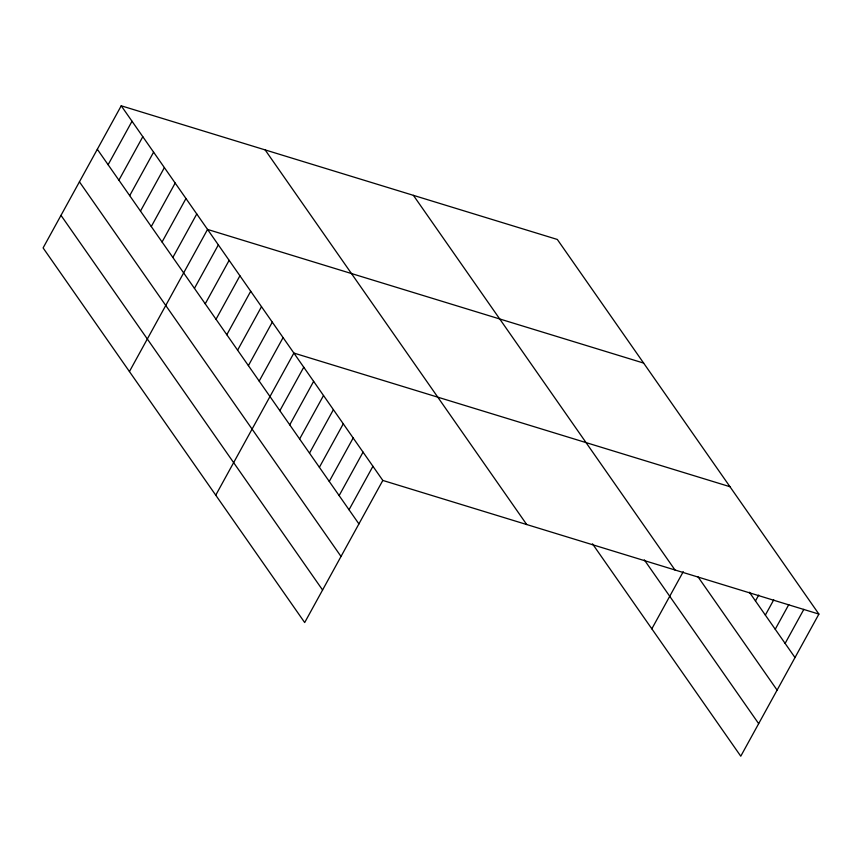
<?xml version="1.0" encoding="UTF-8"?>
<svg xmlns="http://www.w3.org/2000/svg" width="862" height="862" viewBox="0 0 862 862"><rect width="100%" height="100%" fill="white"/><g stroke="black" fill="none" stroke-linecap="round" stroke-linejoin="round"><path stroke-width="1.29" d="M121.23 105.8L43.1 247.911L304.685 622.547L382.814 480.436L121.23 105.8L557.315 239.453L818.9 614.089L740.77 756.2L592.485 543.825M108.116 164.728L132.015 121.262M118.902 180.19L142.812 136.713M129.699 195.642L153.598 152.165M140.484 211.093L164.383 167.616M151.281 226.544L175.18 183.067M162.067 242.006L185.966 198.529M172.853 257.458L196.762 213.981M129.429 371.544L207.548 229.432L643.634 363.074M194.435 288.361L218.345 244.883M205.231 303.823L229.13 260.346M216.017 319.274L239.916 275.797M226.814 334.725L250.713 291.248M237.6 350.177L261.498 306.7M248.396 365.628L272.295 322.151M259.182 381.09L283.081 337.613M215.748 495.176L293.877 353.064L729.963 486.707M279.859 410.689L303.758 367.212M289.74 424.847L313.639 381.37M299.62 438.995L323.519 395.518M309.501 453.153L333.4 409.676M319.382 467.301L343.281 423.824M329.262 481.459L353.172 437.982M339.143 495.607L363.053 452.13M349.035 509.765L372.934 466.288M651.834 628.818L683.254 571.678M755.468 600.954L758.7 595.071M765.348 615.102L773.753 599.833M775.229 629.26L788.795 604.585M785.12 643.408L803.847 609.337M382.814 480.436L818.9 614.089M749.39 592.237L795.001 657.566M698.048 576.893L777.104 690.117M413.404 195.351L674.989 569.987M644.291 559.847L758.668 723.649M265.13 149.902L526.725 524.549M97.32 149.277L358.915 523.913M79.433 181.828L341.018 556.464M60.997 215.36L322.582 590.007"/></g></svg>
